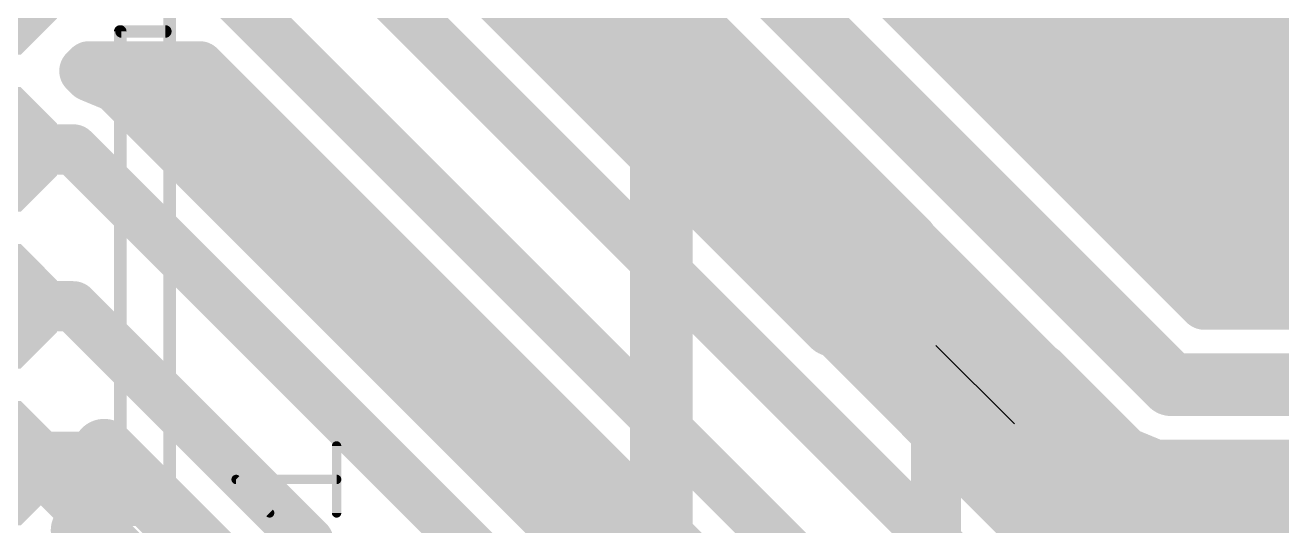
# Model space of a CAD drawing. Extents: x -2.9 to 49.9, y -3.5 to 62.6.
# Drawn here: x 17 to 37.35, y 32 to 40.11 of the extents above; entities that cross this region are included whole.
import ezdxf

# ---------------------------------------------------------------- set-up
doc = ezdxf.new("R2010")
doc.units = 0
for name, color, linetype in [('1', 22, 'CONTINUOUS'), ('16', 175, 'CONTINUOUS'), ('17', 82, 'CONTINUOUS'), ('18', 82, 'CONTINUOUS'), ('19', 53, 'CONTINUOUS'), ('21', 253, 'CONTINUOUS'), ('25', 253, 'CONTINUOUS')]:
    doc.layers.add(name, color=color, linetype=linetype)

# ---------------------------------------------------------------- blocks, each defined once
blk = doc.blocks.new('OCTAGONP')
at = {"const_width": 0.5}
blk.add_lwpolyline([(-0.25, -0.1036), (-0.25, 0.1036), (-0.1036, 0.25), (0.1036, 0.25), (0.25, 0.1036), (0.25, -0.1036), (0.1036, -0.25), (-0.1036, -0.25), (-0.25, -0.1036), (-0.25, 0.1036)], dxfattribs=at)
blk = doc.blocks.new('OCTAGONV')
at = {"const_width": 0.5}
blk.add_lwpolyline([(-0.25, -0.1036), (-0.25, 0.1036), (-0.1036, 0.25), (0.1036, 0.25), (0.25, 0.1036), (0.25, -0.1036), (0.1036, -0.25), (-0.1036, -0.25), (-0.25, -0.1036), (-0.25, 0.1036)], dxfattribs=at)

msp = doc.modelspace()

# ---------------------------------------------------------------- linework, layer by layer
at = {"layer": '1'}
for points, const_width in [([(27.305, 42.545), (27.305, 24.13)], 1.016), ([(31.75, 25.4), (31.75, 34.925)], 0.8128)]:
    msp.add_lwpolyline(points, dxfattribs=dict(at, const_width=const_width))
at = {"layer": '1', "const_width": 0.4064}
msp.add_lwpolyline([(31.9532, 34.925, 1), (31.5468, 34.925)], format="xyb", dxfattribs=at)
at = {"layer": '16'}
for points, const_width in [([(30.08, 35.252), (21.4182, 43.9138)], 1.016), ([(28.8207, 36.3676), (21.3321, 43.8562)], 0.8128), ([(43.18, 20.32), (20.32, 43.18)], 0.8128), ([(35.56, 34.29), (27.305, 42.545)], 1.016), ([(36.0966, 35.5854), (29.1274, 42.5546)], 0.8128), ([(27.2533, 40.621), (31.2794, 36.595)], 1.016), ([(27.2954, 40.7226), (30.2476, 37.7705)], 0.8128), ([(38.1, 22.86), (20.32, 40.64)], 0.8128), ([(25.3611, 39.8272), (28.1908, 39.8272)], 0.8128), ([(25.708, 39.624), (28.2503, 39.624)], 1.016), ([(31.8548, 39.8272), (39.7645, 39.8272)], 0.8128), ([(17.9587, 39.37), (18.0349, 39.4462)], 0.8128), ([(18.0472, 39.2815), (17.9587, 39.37)], 0.8128), ([(18.0349, 39.4462), (19.8255, 39.4462)], 0.8128), ([(18.4562, 39.1121), (18.0472, 39.2815)], 0.8128), ([(18.5138, 39.1982), (18.1603, 39.3446)], 1.016), ([(18.1603, 39.3446), (19.7834, 39.3446)], 1.016), ([(18.8782, 38.8338), (18.5138, 39.1982)], 1.016), ([(19.7834, 39.3446), (32.058, 27.07)], 1.016), ([(19.8255, 39.4462), (32.0493, 27.2224)], 0.8128), ([(18.7921, 38.7762), (18.4562, 39.1121)], 0.8128), ([(18.5539, 39.0144), (20.2573, 39.0144)], 0.8128), ([(30.3082, 27.4038), (18.8782, 38.8338)], 1.016), ([(26.1739, 39.0144), (29.0036, 39.0144)], 0.8128), ([(32.6676, 39.0144), (42.0756, 39.0144)], 0.8128), ([(30.2221, 27.3462), (18.7921, 38.7762)], 0.8128), ([(19.104, 38.608), (20.52, 38.608)], 1.016), ([(26.724, 38.608), (29.2663, 38.608)], 1.016), ([(17.78, 38.1), (16.51, 38.1)], 0.8128), ([(29.21, 26.67), (17.78, 38.1)], 0.8128), ([(19.3667, 38.2016), (21.0701, 38.2016)], 0.8128), ([(26.9867, 38.2016), (29.8164, 38.2016)], 0.8128), ([(33.4804, 38.2016), (44.4246, 38.2016)], 0.8128), ([(20.12, 37.592), (21.536, 37.592)], 1.016), ([(27.74, 37.592), (30.2823, 37.592)], 1.016), ([(30.2476, 37.7705), (29.9861, 37.509)], 0.8128), ([(29.9861, 37.509), (29.8729, 37.2357)], 0.8128), ([(20.1795, 37.3888), (21.8829, 37.3888)], 0.8128), ([(27.7995, 37.3888), (29.9363, 37.3888)], 0.8128), ([(34.2932, 37.3888), (44.4246, 37.3888)], 0.8128), ([(29.8038, 37.2071), (29.4679, 36.8712)], 0.8128), ([(29.8729, 37.2357), (29.8038, 37.2071)], 0.8128), ([(29.4679, 36.8712), (29.4353, 36.7924)], 0.8128), ([(33.6243, 34.2352), (31.0843, 36.7752)], 1.016), ([(21.136, 36.576), (22.552, 36.576)], 1.016), ([(28.756, 36.576), (31.0393, 36.576)], 1.016), ([(29.1112, 36.6582), (28.8207, 36.3676)], 0.8128), ([(29.4353, 36.7924), (29.1112, 36.6582)], 0.8128), ([(31.0583, 36.595), (30.08, 35.6167)], 1.016), ([(31.2794, 36.595), (31.0583, 36.595)], 1.016), ([(20.9923, 36.576), (22.6957, 36.576)], 0.8128), ([(28.6123, 36.576), (29.029, 36.576)], 0.8128), ([(35.106, 36.576), (44.4246, 36.576)], 0.8128), ([(33.02, 33.655), (30.48, 36.195)], 0.8128), ([(21.8051, 35.7632), (23.5085, 35.7632)], 0.8128), ([(22.152, 35.56), (23.568, 35.56)], 1.016), ([(29.772, 35.56), (30.08, 35.56)], 1.016), ([(32.385, 33.02), (29.845, 35.56)], 1.016), ([(30.08, 35.6167), (30.08, 35.252)], 1.016), ([(35.9188, 35.7632), (44.0912, 35.7632)], 0.8128), ([(17.78, 35.56), (16.51, 35.56)], 0.8128), ([(21.59, 31.75), (17.78, 35.56)], 0.8128), ([(43.9134, 35.5854), (36.0966, 35.5854)], 0.8128), ([(22.6179, 34.9504), (24.3213, 34.9504)], 0.8128), ([(23.168, 34.544), (24.584, 34.544)], 1.016), ([(33.42, 34.2333), (33.42, 34.4544)], 1.016), ([(33.42, 34.4544), (34.7687, 33.1057)], 1.016), ([(32.4417, 33.255), (33.42, 34.2333)], 1.016), ([(44.45, 34.29), (35.56, 34.29)], 1.016), ([(23.4307, 34.1376), (25.1341, 34.1376)], 0.8128), ([(24.184, 33.528), (25.6, 33.528)], 1.016), ([(32.7147, 33.528), (34.3463, 33.528)], 1.016), ([(34.358, 33.137), (34.6195, 33.3985)], 0.8128), ([(34.6195, 33.3985), (34.8262, 33.1918)], 0.8128), ([(18.28, 33.02), (18.28, 33.228)], 1.016), ([(18.28, 33.228), (20.2946, 31.2134)], 1.016), ([(24.2435, 33.3248), (25.9469, 33.3248)], 0.8128), ([(43.0816, 22.2504), (32.077, 33.255)], 1.016), ([(32.077, 33.255), (32.4417, 33.255)], 1.016), ([(34.5458, 33.3248), (34.6932, 33.3248)], 0.8128), ([(34.7687, 33.1057), (35.2821, 32.893)], 1.016), ([(34.8262, 33.1918), (35.3023, 32.9946)], 0.8128), ([(18.28, 33.02), (16.51, 33.02)], 1.016), ([(16.51, 33.02), (16.51, 33.02)], 1.016), ([(16.51, 33.02), (18.28, 33.02)], 1.016), ([(17.145, 33.02), (16.51, 33.02)], 0.8128), ([(20.32, 29.845), (17.145, 33.02)], 0.8128), ([(18.28, 32.2868), (18.28, 33.02)], 1.016), ([(33.6962, 32.6429), (34.0321, 32.9788)], 0.8128), ([(34.0321, 32.9788), (34.0437, 33.0068)], 0.8128), ([(34.0437, 33.0068), (34.358, 33.137)], 0.8128), ([(35.2821, 32.893), (44.7279, 32.893)], 1.016), ([(35.3023, 32.9946), (44.7077, 32.9946)], 0.8128), ([(18.28, 32.512), (18.996, 32.512)], 1.016), ([(25.2, 32.512), (26.616, 32.512)], 1.016), ([(32.82, 32.512), (47.168, 32.512)], 1.016), ([(33.4832, 32.2862), (33.6174, 32.6103)], 0.8128), ([(33.6174, 32.6103), (33.6962, 32.6429)], 0.8128), ([(17.9228, 31.9296), (18.28, 32.2868)], 1.016), ([(25.0563, 32.512), (26.7597, 32.512)], 0.8128), ([(33.5767, 32.512), (47.2696, 32.512)], 0.8128), ([(33.1926, 31.9957), (33.4832, 32.2862)], 0.8128), ([(18.534, 31.3184), (17.9228, 31.9296)], 1.016), ([(43.0395, 22.1488), (33.1926, 31.9957)], 0.8128), ([(21.59, 30.48), (21.59, 31.75)], 0.8128), ([(25.8691, 31.6992), (27.5725, 31.6992)], 0.8128), ([(33.4891, 31.6992), (47.2696, 31.6992)], 0.8128)]:
    msp.add_lwpolyline(points, dxfattribs=dict(at, const_width=const_width))
for points, const_width in [([(25.3611, 40.0304, 1), (25.3611, 39.624)], 0.4064), ([(25.708, 39.878, 1), (25.708, 39.37)], 0.508), ([(28.1908, 39.624, 1), (28.1908, 40.0304)], 0.4064), ([(28.2503, 39.37, 1), (28.2503, 39.878)], 0.508), ([(31.8548, 40.0304, 1), (31.8548, 39.624)], 0.4064), ([(18.1024, 39.5137, 1), (17.815, 39.2263)], 0.4064), ([(17.815, 39.5137, 1), (18.1024, 39.2263)], 0.4064), ([(18.0349, 39.6494, 1), (18.0349, 39.243)], 0.4064), ([(18.125, 39.4692, 1), (17.9694, 39.0937)], 0.4064), ([(18.2575, 39.5793, 1), (18.0631, 39.1099)], 0.508), ([(18.1603, 39.5986, 1), (18.1603, 39.0906)], 0.508), ([(18.1786, 39.3025, 1), (17.8912, 39.5899)], 0.4064), ([(18.6934, 39.3778, 1), (18.3342, 39.0186)], 0.508), ([(19.963, 39.5242, 1), (19.6038, 39.165)], 0.508), ([(19.9692, 39.5899, 1), (19.6818, 39.3025)], 0.4064), ([(19.7834, 39.0906, 1), (19.7834, 39.5986)], 0.508), ([(19.8255, 39.243, 1), (19.8255, 39.6494)], 0.4064), ([(17.9035, 39.1378, 1), (18.1909, 39.4252)], 0.4064), ([(18.5999, 39.2557, 1), (18.3125, 38.9684)], 0.4064), ([(18.4166, 38.9635, 1), (18.611, 39.4329)], 0.508), ([(18.3785, 38.9243, 1), (18.534, 39.2998)], 0.4064), ([(18.5539, 39.2176, 1), (18.5539, 38.8112)], 0.4064), ([(19.0578, 39.0134, 1), (18.6986, 38.6542)], 0.508), ([(20.2573, 38.8112, 1), (20.2573, 39.2176)], 0.4064), ([(26.1739, 39.2176, 1), (26.1739, 38.8112)], 0.4064), ([(29.0036, 38.8112, 1), (29.0036, 39.2176)], 0.4064), ([(32.6676, 39.2176, 1), (32.6676, 38.8112)], 0.4064), ([(18.9357, 38.9199, 1), (18.6484, 38.6325)], 0.4064), ([(18.6986, 38.6542, 1), (19.0578, 39.0134)], 0.508), ([(18.6484, 38.6325, 1), (18.9357, 38.9199)], 0.4064), ([(19.104, 38.862, 1), (19.104, 38.354)], 0.508), ([(20.52, 38.354, 1), (20.52, 38.862)], 0.508), ([(26.724, 38.862, 1), (26.724, 38.354)], 0.508), ([(29.2663, 38.354, 1), (29.2663, 38.862)], 0.508), ([(17.9237, 38.2437, 1), (17.6363, 37.9563)], 0.4064), ([(17.78, 37.8968, 1), (17.78, 38.3032)], 0.4064), ([(19.3667, 38.4048, 1), (19.3667, 37.9984)], 0.4064), ([(21.0701, 37.9984, 1), (21.0701, 38.4048)], 0.4064), ([(26.9867, 38.4048, 1), (26.9867, 37.9984)], 0.4064), ([(29.8164, 37.9984, 1), (29.8164, 38.4048)], 0.4064), ([(33.4804, 38.4048, 1), (33.4804, 37.9984)], 0.4064), ([(20.12, 37.846, 1), (20.12, 37.338)], 0.508), ([(21.536, 37.338, 1), (21.536, 37.846)], 0.508), ([(27.74, 37.846, 1), (27.74, 37.338)], 0.508), ([(30.3912, 37.6268, 1), (30.1039, 37.9141)], 0.4064), ([(30.1039, 37.6268, 1), (30.3912, 37.9141)], 0.4064), ([(30.2823, 37.338, 1), (30.2823, 37.846)], 0.508), ([(29.8424, 37.6527, 1), (30.1298, 37.3653)], 0.4064), ([(30.1738, 37.4312, 1), (29.7983, 37.5867)], 0.4064), ([(20.1795, 37.592, 1), (20.1795, 37.1856)], 0.4064), ([(21.8829, 37.1856, 1), (21.8829, 37.592)], 0.4064), ([(27.7995, 37.592, 1), (27.7995, 37.1856)], 0.4064), ([(29.9363, 37.1856, 1), (29.9363, 37.592)], 0.4064), ([(34.2932, 37.592, 1), (34.2932, 37.1856)], 0.4064), ([(29.726, 37.3948, 1), (29.8815, 37.0193)], 0.4064), ([(29.9474, 37.0634, 1), (29.6601, 37.3507)], 0.4064), ([(29.6851, 37.3134, 1), (30.0606, 37.1579)], 0.4064), ([(29.9506, 37.0479, 1), (29.7951, 37.4234)], 0.4064), ([(29.6557, 36.7935, 1), (29.2802, 36.949)], 0.4064), ([(31.2639, 36.9548, 1), (30.9047, 36.5956)], 0.508), ([(21.136, 36.83, 1), (21.136, 36.322)], 0.508), ([(22.552, 36.322, 1), (22.552, 36.83)], 0.508), ([(28.756, 36.83, 1), (28.756, 36.322)], 0.508), ([(29.0335, 36.8459, 1), (29.189, 36.4705)], 0.4064), ([(29.2549, 36.5145, 1), (28.9675, 36.8019)], 0.4064), ([(29.2476, 36.8702, 1), (29.623, 36.7147)], 0.4064), ([(29.3243, 37.0149, 1), (29.6116, 36.7275)], 0.4064), ([(29.5131, 36.6047, 1), (29.3575, 36.9802)], 0.4064), ([(31.0583, 36.849, 1), (31.0583, 36.341)], 0.508), ([(31.2379, 36.4154, 1), (30.8787, 36.7746)], 0.508), ([(31.0393, 36.322, 1), (31.0393, 36.83)], 0.508), ([(31.2794, 36.341, 1), (31.2794, 36.849)], 0.508), ([(20.9923, 36.7792, 1), (20.9923, 36.3728)], 0.4064), ([(22.6957, 36.3728, 1), (22.6957, 36.7792)], 0.4064), ([(28.6123, 36.7792, 1), (28.6123, 36.3728)], 0.4064), ([(29.029, 36.3728, 1), (29.029, 36.7792)], 0.4064), ([(31.0997, 36.4154, 1), (31.459, 36.7746)], 0.508), ([(35.106, 36.7792, 1), (35.106, 36.3728)], 0.4064), ([(28.677, 36.5113, 1), (28.9643, 36.2239)], 0.4064), ([(28.677, 36.2239, 1), (28.9643, 36.5113)], 0.4064), ([(30.6237, 36.3387, 1), (30.3363, 36.0513)], 0.4064), ([(21.8051, 35.9664, 1), (21.8051, 35.56)], 0.4064), ([(22.152, 35.814, 1), (22.152, 35.306)], 0.508), ([(23.5085, 35.56, 1), (23.5085, 35.9664)], 0.4064), ([(23.568, 35.306, 1), (23.568, 35.814)], 0.508), ([(29.772, 35.814, 1), (29.772, 35.306)], 0.508), ([(30.0246, 35.7396, 1), (29.6654, 35.3804)], 0.508), ([(30.334, 35.6167, 1), (29.826, 35.6167)], 0.508), ([(29.9004, 35.7963, 1), (30.2596, 35.4371)], 0.508), ([(30.08, 35.306, 1), (30.08, 35.814)], 0.508), ([(35.9188, 35.9664, 1), (35.9188, 35.56)], 0.4064), ([(17.9237, 35.7037, 1), (17.6363, 35.4163)], 0.4064), ([(17.78, 35.3568, 1), (17.78, 35.7632)], 0.4064), ([(36.0966, 35.7886, 1), (36.0966, 35.3822)], 0.4064), ([(35.9529, 35.4417, 1), (36.2403, 35.7291)], 0.4064), ([(29.9004, 35.0724, 1), (30.2596, 35.4316)], 0.508), ([(29.826, 35.252, 1), (30.334, 35.252)], 0.508), ([(22.6179, 35.1536, 1), (22.6179, 34.7472)], 0.4064), ([(24.3213, 34.7472, 1), (24.3213, 35.1536)], 0.4064), ([(23.168, 34.798, 1), (23.168, 34.29)], 0.508), ([(24.584, 34.29, 1), (24.584, 34.798)], 0.508), ([(33.674, 34.4544, 1), (33.166, 34.4544)], 0.508), ([(33.5996, 34.634, 1), (33.2404, 34.2747)], 0.508), ([(33.5996, 34.0537, 1), (33.2404, 34.4129)], 0.508), ([(33.4447, 34.0556, 1), (33.8039, 34.4148)], 0.508), ([(35.56, 34.544, 1), (35.56, 34.036)], 0.508), ([(35.3804, 34.1104, 1), (35.7396, 34.4696)], 0.508), ([(23.4307, 34.3408, 1), (23.4307, 33.9344)], 0.4064), ([(25.1341, 33.9344, 1), (25.1341, 34.3408)], 0.4064), ([(33.166, 34.2333, 1), (33.674, 34.2333)], 0.508), ([(24.184, 33.782, 1), (24.184, 33.274)], 0.508), ([(25.6, 33.274, 1), (25.6, 33.782)], 0.508), ([(32.7147, 33.782, 1), (32.7147, 33.274)], 0.508), ([(32.8763, 33.5113, 1), (33.1637, 33.7987)], 0.4064), ([(34.3463, 33.274, 1), (34.3463, 33.782)], 0.508), ([(34.7632, 33.5422, 1), (34.4759, 33.2548)], 0.4064), ([(34.7632, 33.2548, 1), (34.4758, 33.5422)], 0.4064), ([(18.534, 33.228, 1), (18.026, 33.228)], 0.508), ([(18.4596, 33.4076, 1), (18.1004, 33.0484)], 0.508), ([(24.2435, 33.528, 1), (24.2435, 33.1216)], 0.4064), ([(25.9469, 33.1216, 1), (25.9469, 33.528)], 0.4064), ([(32.2566, 33.4346, 1), (31.8974, 33.0754)], 0.508), ([(32.077, 33.509, 1), (32.077, 33.001)], 0.508), ([(32.2621, 33.4346, 1), (32.6213, 33.0754)], 0.508), ([(32.4417, 33.001, 1), (32.4417, 33.509)], 0.508), ([(34.5458, 33.528, 1), (34.5458, 33.1216)], 0.4064), ([(34.8659, 33.3403, 1), (34.6715, 32.871)], 0.508), ([(34.904, 33.3795, 1), (34.7485, 33.0041)], 0.4064), ([(34.6932, 33.1216, 1), (34.6932, 33.528)], 0.4064), ([(16.764, 33.02, 1), (16.256, 33.02)], 0.508), ([(17.2887, 33.1637, 1), (17.0013, 32.8763)], 0.4064), ([(17.145, 32.8168, 1), (17.145, 33.2232)], 0.4064), ([(18.534, 33.02, 1), (18.026, 33.02)], 0.508), ([(18.28, 32.766, 1), (18.28, 33.274)], 0.508), ([(18.28, 32.766, 1), (18.28, 33.274)], 0.508), ([(32.2054, 32.8404, 1), (32.5646, 33.1996)], 0.508), ([(33.9659, 33.1945, 1), (34.1214, 32.819)], 0.4064), ([(34.2314, 32.929, 1), (33.8559, 33.0845)], 0.4064), ([(34.1757, 32.8351, 1), (33.8884, 33.1224)], 0.4064), ([(34.2144, 33.2807, 1), (34.5017, 32.9933)], 0.4064), ([(34.4358, 32.9493, 1), (34.2803, 33.3247)], 0.4064), ([(34.5891, 32.9261, 1), (34.9483, 33.2853)], 0.508), ([(34.6825, 33.0481, 1), (34.9699, 33.3355)], 0.4064), ([(35.2821, 33.147, 1), (35.2821, 32.639)], 0.508), ([(35.3023, 33.1978, 1), (35.3023, 32.7914)], 0.4064), ([(35.1849, 32.6583, 1), (35.3793, 33.1277)], 0.508), ([(35.2246, 32.8069, 1), (35.3801, 33.1823)], 0.4064), ([(16.256, 33.02, 1), (16.764, 33.02)], 0.508), ([(18.026, 33.02, 1), (18.534, 33.02)], 0.508), ([(33.8443, 33.0565, 1), (34.2198, 32.901)], 0.4064), ([(18.28, 32.766, 1), (18.28, 32.258)], 0.508), ([(18.996, 32.258, 1), (18.996, 32.766)], 0.508), ([(25.2, 32.766, 1), (25.2, 32.258)], 0.508), ([(26.616, 32.258, 1), (26.616, 32.766)], 0.508), ([(32.82, 32.766, 1), (32.82, 32.258)], 0.508), ([(33.5397, 32.798, 1), (33.6952, 32.4226)], 0.4064), ([(33.8052, 32.5325, 1), (33.4297, 32.6881)], 0.4064), ([(33.5525, 32.7866, 1), (33.8399, 32.4993)], 0.4064), ([(33.774, 32.4552, 1), (33.6185, 32.8307)], 0.4064), ([(18.4596, 32.1072, 1), (18.1004, 32.4664)], 0.508), ([(25.0563, 32.7152, 1), (25.0563, 32.3088)], 0.4064), ([(26.7597, 32.3088, 1), (26.7597, 32.7152)], 0.4064), ([(33.5767, 32.7152, 1), (33.5767, 32.3088)], 0.4064), ([(33.2955, 32.364, 1), (33.6709, 32.2085)], 0.4064), ([(33.6269, 32.1425, 1), (33.3395, 32.4299)], 0.4064), ([(18.1024, 32.1092, 1), (17.7432, 31.75)], 0.508), ([(17.7432, 32.1092, 1), (18.1024, 31.75)], 0.508), ([(18.026, 32.2868, 1), (18.534, 32.2868)], 0.508), ([(33.3363, 32.1393, 1), (33.0489, 31.852)], 0.4064), ([(33.0489, 32.1393, 1), (33.3363, 31.852)], 0.4064), ([(21.7932, 31.75, 1), (21.3868, 31.75)], 0.4064), ([(21.4463, 31.6063, 1), (21.7337, 31.8937)], 0.4064), ([(25.8691, 31.9024, 1), (25.8691, 31.496)], 0.4064), ([(27.5725, 31.496, 1), (27.5725, 31.9024)], 0.4064), ([(33.4891, 31.9024, 1), (33.4891, 31.496)], 0.4064)]:
    msp.add_lwpolyline(points, format="xyb", dxfattribs=dict(at, const_width=const_width))
at = {"layer": '19'}
msp.add_line((31.75, 34.925), (33.02, 33.655), dxfattribs=at)
at = {"layer": '21', "const_width": 0.2032}
for points in [[(19.34, 25.35), (19.34, 58.47)], [(18.54, 40.01), (18.54, 26.15)], [(18.56, 40.01), (19.27, 40.01)]]:
    msp.add_lwpolyline(points, dxfattribs=at)
at = {"layer": '21', "const_width": 0.1016}
for points in [[(18.5908, 40.01, 1), (18.4892, 40.01)], [(18.56, 40.0608, 1), (18.56, 39.9592)], [(19.27, 39.9592, 1), (19.27, 40.0608)]]:
    msp.add_lwpolyline(points, format="xyb", dxfattribs=at)
at = {"layer": '25', "const_width": 0.1524}
for points in [[(22.0438, 32.2134), (22.0438, 33.298)], [(20.9591, 32.2134), (20.4168, 32.7557)], [(20.4168, 32.7557), (22.0438, 32.7557)]]:
    msp.add_lwpolyline(points, dxfattribs=at)
at = {"layer": '25', "const_width": 0.0762}
for points in [[(22.0819, 33.298, 1), (22.0057, 33.298)], [(20.4438, 32.7826, 1), (20.3899, 32.7287)], [(20.4168, 32.7938, 1), (20.4168, 32.7176)], [(22.0438, 32.7176, 1), (22.0438, 32.7938)], [(20.9322, 32.1864, 1), (20.9861, 32.2403)], [(22.0057, 32.2134, 1), (22.0819, 32.2134)]]:
    msp.add_lwpolyline(points, format="xyb", dxfattribs=at)

# ---------------------------------------------------------------- block references
at = {"layer": '17', "xscale": 2.016, "yscale": 2.016, "rotation": 90}
for p in [(16.51, 40.64), (16.51, 40.64), (16.51, 38.1), (16.51, 38.1), (16.51, 35.56), (16.51, 35.56), (16.51, 33.02), (16.51, 33.02)]:
    msp.add_blockref('OCTAGONP', p, dxfattribs=at)
at = {"layer": '18', "xscale": 1.816, "yscale": 1.816}
msp.add_blockref('OCTAGONV', (31.75, 34.925), dxfattribs=at)
msp.add_blockref('OCTAGONV', (31.75, 34.925), dxfattribs=at)

doc.saveas('drawing.dxf')
